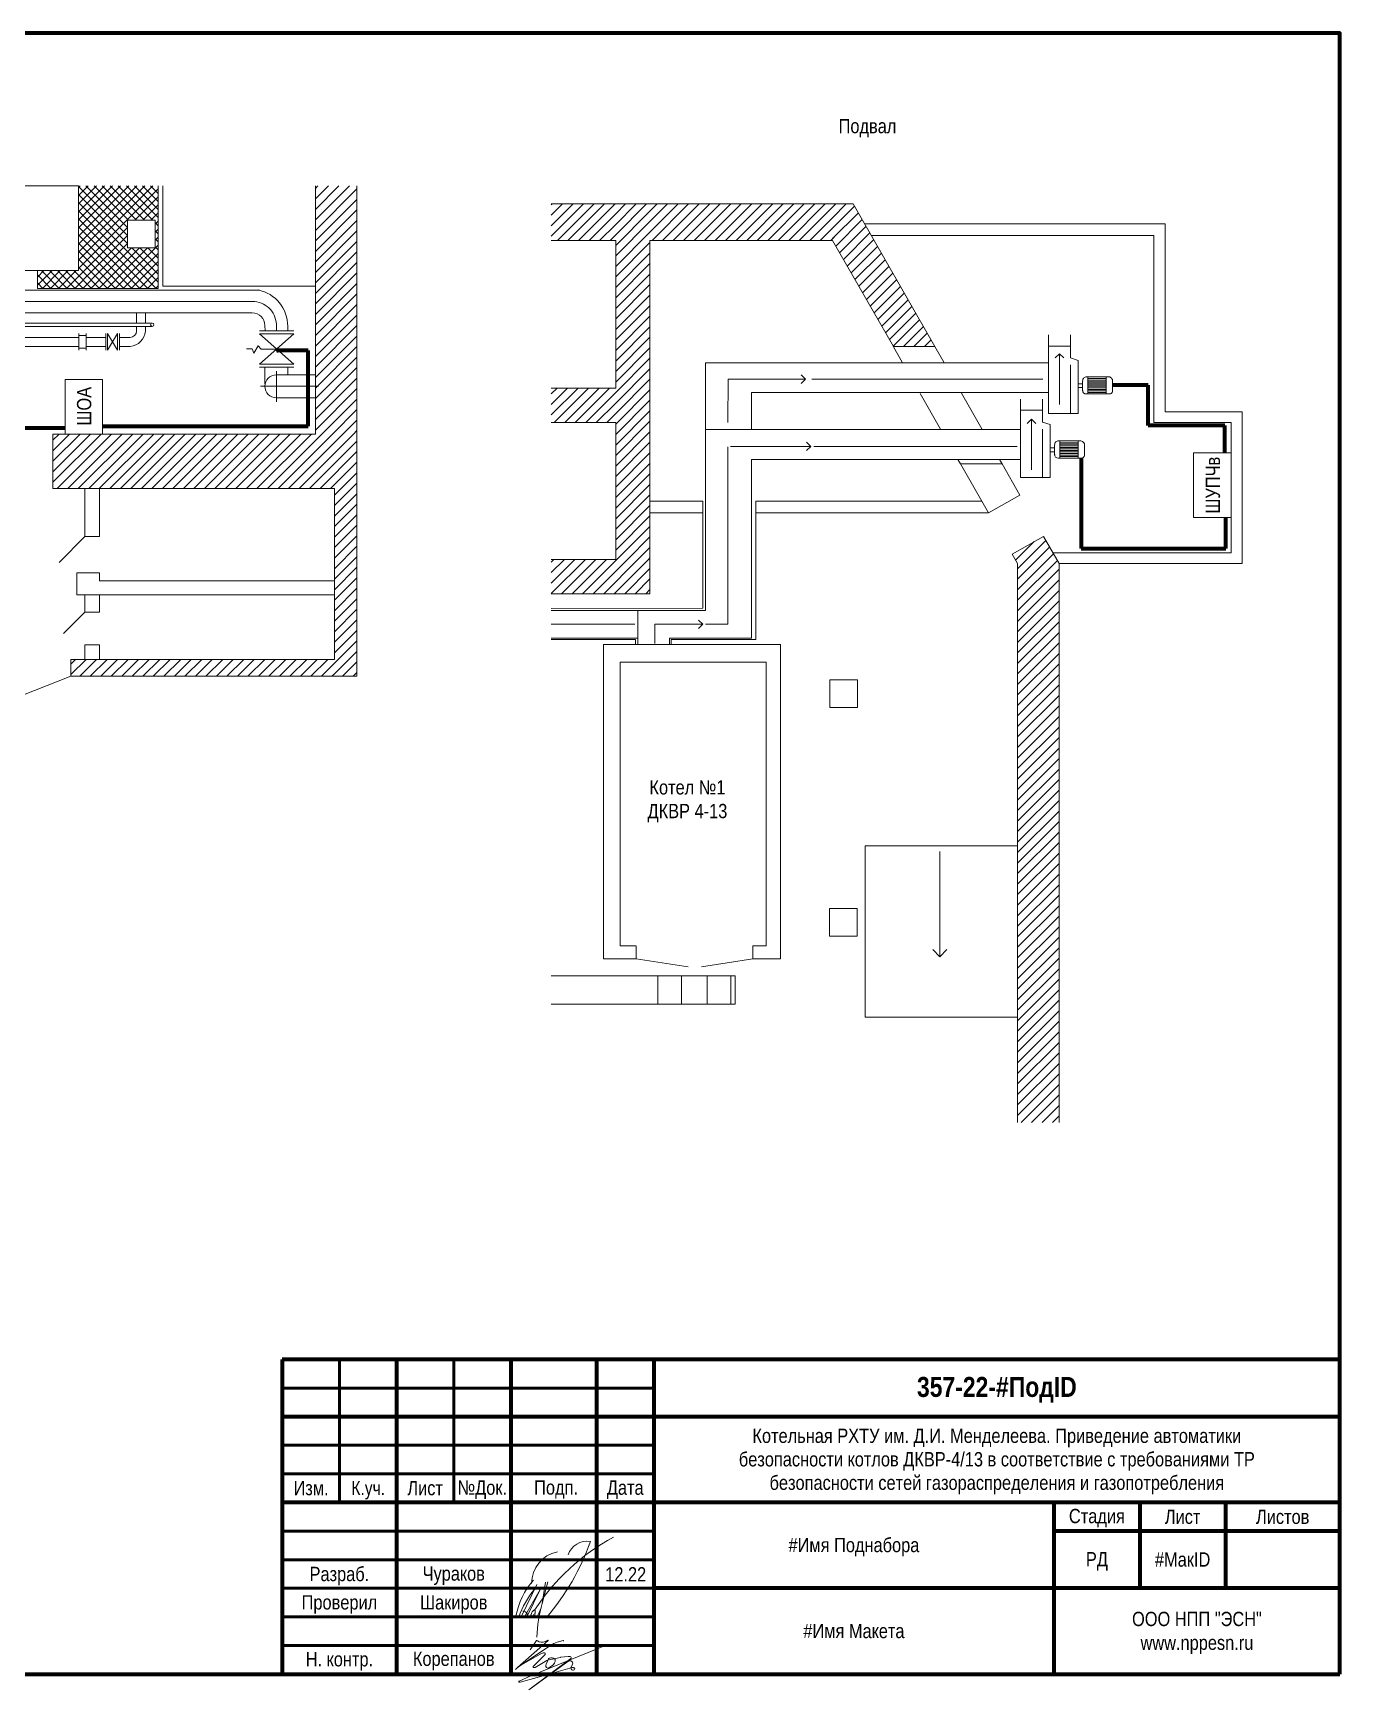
# Model space of a CAD drawing. Header units: millimetres. Extents: x -6000 to 26000, y -6000 to 26000.
# Drawn here: x 186.4 to 415, y -317.3 to -27.5 of the extents above; entities that cross this region are included whole.
import ezdxf

# ---------------------------------------------------------------- set-up
doc = ezdxf.new("R2010")
doc.units = ezdxf.units.MM
doc.header["$MEASUREMENT"] = 0
doc.linetypes.add('Штрихпунктирная (_2)', pattern=[3000, 1500, -750, 0, -750])
for name, color, linetype, lineweight in [('0_Ном._пера__1', 7, 'Continuous', 15), ('0_Ном._пера__10', 134, 'Continuous', 15), ('0_Ном._пера__12', 15, 'Continuous', 15), ('0_Ном._пера__241', 7, 'Continuous', 50), ('0_Ном._пера__246', 7, 'Continuous', 100), ('0_Ном._пера__5', 5, 'Continuous', 0), ('2D - Общий_Ном._пера__246', 7, 'Continuous', 100), ('Аннотация - Текст_Ном._пера__1', 7, 'Continuous', 15)]:
    doc.layers.add(name, color=color, linetype=linetype, lineweight=lineweight)
doc.layers.add('0_Ном._пера__17', color=7, linetype='Continuous', lineweight=15, true_color=0xcaca00)
doc.layers.add('0_Ном._пера__9', color=7, linetype='Continuous', lineweight=15, true_color=0x3dad99)
doc.styles.add('СГЕНЕРИР_СТИЛЬ_1', font='ARIALN.TTF')
doc.styles.add('СГЕНЕРИР_СТИЛЬ_4', font='ARIALN.TTF')
doc.linetypes.add('От Руки', pattern='A,0,[2,РђР“РЎР’1.Shx,S=0.15873,R=0,X=0,Y=5.01444e-18],-20,0', length=20)
doc.linetypes.add('От руки (1_2)', pattern='A,0,[1,РђР“РЎР’1.Shx,S=158.730159,R=0,X=0,Y=4.80171e-15],-20000,0', length=20000)
pattern_1 = [(45, (0, 0), (-0.9192388, 0.9192388), [])]
pattern_2 = [(45, (0, 0), (-0.707107, 0.707107), []), (135, (0, 0), (0.707107, 0.707107), [])]

# ---------------------------------------------------------------- blocks, each defined once
blk = doc.blocks.new('Линия_1', base_point=(345.03, -170.69))
at = {"layer": '0_Ном._пера__1', "color": 7, "linetype": 'Continuous', "lineweight": 15}
for p, q in [((345.03, -170.69), (345.03, -189.07)), ((345.03, -189.07), (343.78, -187.82)), ((345.03, -189.07), (346.28, -187.82))]:
    blk.add_line(p, q, dxfattribs=at)
blk = doc.blocks.new('Линия_2', base_point=(361.05, -103.92))
at = {"layer": '0_Ном._пера__10', "color": 134, "linetype": 'Continuous', "lineweight": 15}
for p, q in [((361.05, -95.05), (360.3, -95.8)), ((361.05, -103.92), (361.05, -95.05)), ((361.05, -95.05), (361.8, -95.8))]:
    blk.add_line(p, q, dxfattribs=at)
blk = doc.blocks.new('Линия_3', base_point=(365.98, -92.47))
at = {"layer": '0_Ном._пера__10', "color": 134, "linetype": 'Continuous', "lineweight": 15}
for p, q in [((365.98, -83.6), (365.23, -84.35)), ((365.98, -92.47), (365.98, -83.6)), ((365.98, -83.6), (366.73, -84.35))]:
    blk.add_line(p, q, dxfattribs=at)
blk = doc.blocks.new('Линия_4', base_point=(307.99, -88.05))
at = {"layer": '0_Ном._пера__12', "color": 15, "linetype": 'Штрихпунктирная (_2)', "lineweight": 15}
blk.add_line((307.99, -88.05), (321.52, -88.05), dxfattribs=at)
at = {"layer": '0_Ном._пера__12', "color": 15, "linetype": 'Continuous', "lineweight": 15}
for q in [(320.77, -87.3), (320.77, -88.8)]:
    blk.add_line((321.52, -88.05), q, dxfattribs=at)
blk = doc.blocks.new('Линия_5', base_point=(308.41, -99.81))
at = {"layer": '0_Ном._пера__12', "color": 15, "linetype": 'Штрихпунктирная (_2)', "lineweight": 15}
blk.add_line((308.41, -99.81), (322.45, -99.81), dxfattribs=at)
at = {"layer": '0_Ном._пера__12', "color": 15, "linetype": 'Continuous', "lineweight": 15}
for q in [(321.7, -99.06), (321.7, -100.56)]:
    blk.add_line((322.45, -99.81), q, dxfattribs=at)
blk = doc.blocks.new('Линия_6', base_point=(295.2, -130.93))
at = {"layer": '0_Ном._пера__12', "color": 15, "linetype": 'Continuous', "lineweight": 15}
for q in [(302.83, -130.18), (302.83, -131.68)]:
    blk.add_line((303.58, -130.93), q, dxfattribs=at)
at = {"layer": '0_Ном._пера__12', "color": 15, "linetype": 'Штрихпунктирная (_2)', "lineweight": 15}
blk.add_line((295.2, -130.93), (303.58, -130.93), dxfattribs=at)

msp = doc.modelspace()

# ---------------------------------------------------------------- hatches: boundary and pattern name
at = {"layer": '0_Ном._пера__17', "linetype": 'Continuous', "lineweight": 15, "true_color": 0xcaca00}
h = msp.add_hatch(dxfattribs=at)
h.set_pattern_fill('Сталь_просечная__фасад_', color=52, style=0, pattern_type=2)
h.set_pattern_definition(pattern_2)
h.paths.add_polyline_path([(202.93, -65.09), (194.36, -65.09), (194.36, -54.24), (202.93, -54.24)])
h = msp.add_hatch(dxfattribs=at)
h.set_pattern_fill('Сталь_просечная__фасад_', color=52, style=0, pattern_type=2)
h.set_pattern_definition(pattern_2)
h.paths.add_polyline_path([(202.93, -54.24), (208.3, -54.24), (208.3, -60.26), (202.93, -60.26)])
h = msp.add_hatch(dxfattribs=at)
h.set_pattern_fill('Кирпич__фасад_', color=52, style=0, pattern_type=2)
h.set_pattern_definition([])
h.paths.add_polyline_path([(209.14, -54.24), (235.8, -54.24), (235.8, -71.77), (221.72, -71.77), (221.38, -71.5), (219.45, -71.51), (219.15, -71.77), (209.14, -71.77)])
h = msp.add_hatch(dxfattribs=at)
h.set_pattern_fill('Кирпич_обыкновенный', color=52, style=0, pattern_type=2)
h.set_pattern_definition(pattern_1)
h.paths.add_polyline_path([(243.06, -54.24), (243.06, -97.67), (235.8, -97.67), (235.8, -54.24)])
h = msp.add_hatch(dxfattribs=at)
h.set_pattern_fill('Кирпич_обыкновенный', color=52, style=0, pattern_type=2)
h.set_pattern_definition(pattern_1)
h.paths.add_polyline_path([(277.06, -57.41), (288.33, -57.41), (288.33, -63.81), (277.06, -63.81)])
h = msp.add_hatch(dxfattribs=at)
h.set_pattern_fill('Кирпич_обыкновенный', color=52, style=0, pattern_type=2)
h.set_pattern_definition(pattern_1)
h.paths.add_polyline_path([(294.33, -119.59), (288.33, -119.59), (288.33, -57.41), (294.33, -57.41)])
h = msp.add_hatch(dxfattribs=at)
h.set_pattern_fill('Кирпич_обыкновенный', color=52, style=0, pattern_type=2)
h.set_pattern_definition(pattern_1)
h.paths.add_polyline_path([(294.33, -63.81), (326.25, -63.81), (326.25, -57.41), (294.33, -57.41)])
h = msp.add_hatch(dxfattribs=at)
h.set_pattern_fill('Кирпич_обыкновенный', color=52, style=0, pattern_type=2)
h.set_pattern_definition(pattern_1)
h.paths.add_polyline_path([(326.28, -63.81), (336.9, -82.35), (344.16, -82.35), (329.88, -57.41), (326.25, -57.41)])
h = msp.add_hatch(dxfattribs=at)
h.set_pattern_fill('Сталь_просечная__фасад_', color=52, style=0, pattern_type=2)
h.set_pattern_definition(pattern_2)
h.paths.add_polyline_path([(208.3, -65.09), (207.76, -65.09), (207.76, -60.25), (208.3, -60.25)])
h = msp.add_hatch(dxfattribs=at)
h.set_pattern_fill('Кирпич_обыкновенный', color=52, style=0, pattern_type=2)
h.set_pattern_definition(pattern_1)
h.paths.add_polyline_path([(326.12, -63.1), (326.25, -63.57), (326.64, -63.34), (326.17, -62.86)])
h = msp.add_hatch(dxfattribs=at)
h.set_pattern_fill('Сталь_просечная__фасад_', color=52, style=0, pattern_type=2)
h.set_pattern_definition(pattern_2)
h.paths.add_polyline_path([(208.3, -69.07), (194.36, -69.07), (194.36, -65.09), (208.3, -65.09)])
h = msp.add_hatch(dxfattribs=at)
h.set_pattern_fill('Сталь_просечная__фасад_', color=52, style=0, pattern_type=2)
h.set_pattern_definition(pattern_2)
h.paths.add_polyline_path([(187.19, -69.07), (208.3, -69.07), (208.3, -72.17), (187.19, -72.17)])
h = msp.add_hatch(dxfattribs=at)
h.set_pattern_fill('Кирпич_обыкновенный', color=52, style=0, pattern_type=2)
h.set_pattern_definition(pattern_1)
h.paths.add_polyline_path([(277.06, -89.63), (288.33, -89.63), (288.33, -95.63), (277.06, -95.63)])
h = msp.add_hatch(dxfattribs=at)
h.set_pattern_fill('Кирпич_обыкновенный', color=52, style=0, pattern_type=2)
h.set_pattern_definition(pattern_1)
h.paths.add_polyline_path([(189.9, -97.67), (243.06, -97.67), (243.06, -107.18), (189.9, -107.18)])
h = msp.add_hatch(dxfattribs=at)
h.set_pattern_fill('Кирпич__фасад_', color=52, style=0, pattern_type=2)
h.set_pattern_definition([])
h.paths.add_polyline_path([(348.66, -102.89), (353.56, -111.46), (359.02, -108.33), (355.91, -102.89)])
h = msp.add_hatch(dxfattribs=at)
h.set_pattern_fill('Кирпич_обыкновенный', color=52, style=0, pattern_type=2)
h.set_pattern_definition(pattern_1)
h.paths.add_polyline_path([(243.06, -140.02), (239.14, -140.02), (239.14, -107.18), (243.06, -107.18)])
h = msp.add_hatch(dxfattribs=at)
h.set_pattern_fill('Кирпич_обыкновенный', color=52, style=0, pattern_type=2)
h.set_pattern_definition(pattern_1)
h.paths.add_polyline_path([(365.88, -218.05), (358.62, -218.05), (358.62, -120.3), (357.69, -118.67), (363.15, -115.55), (365.88, -120.3)])
h = msp.add_hatch(dxfattribs=at)
h.set_pattern_fill('Кирпич_обыкновенный', color=52, style=0, pattern_type=2)
h.set_pattern_definition(pattern_1)
h.paths.add_polyline_path([(277.06, -119.59), (294.33, -119.59), (294.33, -125.59), (277.06, -125.59)])
h = msp.add_hatch(dxfattribs=at)
h.set_pattern_fill('Кирпич_обыкновенный', color=52, style=0, pattern_type=2)
h.set_pattern_definition(pattern_1)
h.paths.add_polyline_path([(193.03, -140.02), (239.14, -140.02), (239.14, -137.07), (193.03, -137.07)])
h = msp.add_hatch(dxfattribs=at)
h.set_pattern_fill('Кирпич__фасад_', color=52, style=0, pattern_type=2)
h.set_pattern_definition([])
h.paths.add_polyline_path([(331.96, -169.24), (358.62, -169.24), (358.62, -192.14), (344.54, -192.14), (344.2, -191.87), (342.28, -192.14), (341.97, -192.14), (331.96, -192.14)])
h = msp.add_hatch(dxfattribs=at)
h.set_pattern_fill('Кирпич__фасад_', color=52, style=0, pattern_type=2)
h.set_pattern_definition([])
h.paths.add_polyline_path([(331.96, -191.51), (358.62, -191.51), (358.62, -199.67), (331.96, -199.67)])

# ---------------------------------------------------------------- linework, layer by layer
at = {"layer": '0_Ном._пера__1', "color": 7, "linetype": 'Continuous', "lineweight": 15}
for p, q in [((163.36, -54.24), (194.36, -54.24)), ((194.36, -54.24), (194.36, -69.07)), ((208.3, -54.24), (208.3, -72.17)), ((209.14, -54.24), (209.14, -71.77)), ((235.8, -97.67), (235.8, -54.24)), ((243.06, -140.02), (243.06, -54.24)), ((329.88, -57.41), (277.06, -57.41)), ((329.88, -57.41), (344.16, -82.35)), ((202.93, -60.25), (207.76, -60.25)), ((202.93, -65.09), (202.93, -60.25)), ((207.76, -60.25), (207.76, -65.09)), ((331.86, -60.87), (384.43, -60.87)), ((382.47, -62.92), (333.03, -62.92)), ((384.43, -60.87), (382.47, -60.87)), ((382.47, -62.92), (382.47, -95.63)), ((384.43, -93.77), (384.43, -60.87)), ((207.76, -65.09), (202.93, -65.09)), ((288.33, -63.81), (277.06, -63.81)), ((288.33, -89.63), (288.33, -63.81)), ((326.28, -63.81), (294.33, -63.81)), ((294.33, -63.81), (294.33, -119.59)), ((326.28, -63.81), (336.9, -82.35)), ((194.36, -69.07), (163.36, -69.07)), ((344.16, -82.35), (336.9, -82.35)), ((338.45, -85.06), (336.92, -82.39)), ((345.72, -85.08), (344.16, -82.35)), ((192.03, -88.09), (198.57, -88.09)), ((192.03, -97.67), (192.03, -88.09)), ((198.57, -88.09), (198.57, -97.67)), ((228.97, -87.3), (235.8, -87.3)), ((235.8, -87.3), (235.8, -91.3)), ((277.06, -89.63), (288.33, -89.63)), ((235.8, -91.3), (228.97, -91.3)), ((345.16, -96.79), (341.59, -90.54)), ((352.4, -96.77), (348.83, -90.53)), ((382.47, -95.63), (382.47, -93.77)), ((384.43, -93.77), (397.92, -93.77)), ((397.92, -93.77), (397.92, -95.63)), ((189.9, -97.67), (235.8, -97.67)), ((189.9, -107.18), (189.9, -97.67)), ((198.57, -97.67), (192.03, -97.67)), ((288.33, -95.63), (277.06, -95.63)), ((288.33, -119.59), (288.33, -95.63)), ((294.33, -97.08), (294.33, -95.63)), ((382.47, -95.63), (384.43, -95.63)), ((395.96, -95.63), (382.47, -95.63)), ((395.96, -95.63), (395.96, -118.46)), ((397.92, -120.32), (397.92, -95.63)), ((389.41, -100.95), (395.96, -100.95)), ((389.41, -112.25), (389.41, -100.95)), ((395.96, -100.95), (395.96, -112.25)), ((348.66, -102.89), (348.2, -102.1)), ((348.66, -102.89), (353.56, -111.46)), ((355.91, -102.89), (348.66, -102.89)), ((355.91, -102.89), (355.53, -102.24)), ((355.91, -102.89), (359.02, -108.33)), ((239.14, -107.18), (189.9, -107.18)), ((195.49, -107.18), (198.03, -107.18)), ((195.49, -115.59), (195.49, -107.18)), ((198.03, -107.18), (198.03, -115.59)), ((239.14, -107.18), (239.14, -137.07)), ((294.33, -109.41), (303.58, -109.41)), ((303.58, -109.41), (303.58, -111.46)), ((312.82, -111.46), (312.82, -109.41)), ((312.82, -109.41), (352.38, -109.41)), ((353.56, -111.46), (359.02, -108.33)), ((303.58, -111.46), (294.33, -111.46)), ((303.58, -111.46), (303.59, -128.12)), ((353.56, -111.46), (312.82, -111.46)), ((312.82, -133.6), (312.82, -111.46)), ((395.96, -112.25), (389.41, -112.25)), ((195.49, -115.59), (190.99, -120.1)), ((198.03, -115.59), (195.49, -115.59)), ((363.15, -115.55), (357.69, -118.67)), ((363.15, -115.55), (365.88, -120.32)), ((357.69, -118.67), (358.62, -120.3)), ((364.82, -118.46), (395.96, -118.46)), ((277.06, -119.59), (288.33, -119.59)), ((294.33, -119.59), (294.33, -125.59)), ((358.62, -218.05), (358.62, -120.3)), ((365.88, -218.05), (365.88, -120.32)), ((397.92, -120.32), (365.88, -120.32)), ((194.08, -121.92), (198.03, -121.92)), ((194.08, -121.92), (194.08, -125.75)), ((198.03, -121.92), (198.03, -123.33)), ((198.03, -123.33), (239.14, -123.33)), ((239.14, -121.92), (239.14, -125.75)), ((294.33, -125.59), (294.33, -123.54)), ((358.62, -123.54), (358.62, -125.59)), ((239.14, -125.75), (194.08, -125.75)), ((195.49, -125.75), (198.03, -125.75)), ((195.49, -128.81), (195.49, -125.75)), ((198.03, -125.75), (198.03, -128.81)), ((294.33, -125.59), (277.06, -125.59)), ((195.49, -128.81), (191.76, -132.54)), ((198.03, -128.81), (195.49, -128.81)), ((277.06, -128.15), (303.59, -128.12)), ((198.03, -134.53), (195.49, -134.53)), ((195.49, -134.53), (195.49, -137.07)), ((198.03, -137.07), (198.03, -134.53)), ((291.8, -133.6), (277.06, -133.6)), ((286.18, -134.45), (317.18, -134.45)), ((286.18, -189.45), (286.18, -134.45)), ((291.8, -133.6), (291.8, -134.45)), ((312.82, -133.6), (298.06, -133.6)), ((298.06, -134.45), (298.06, -133.6)), ((317.18, -134.45), (317.18, -189.45)), ((193.03, -137.07), (193.03, -140.02)), ((193.03, -137.07), (239.14, -137.07)), ((195.49, -137.07), (198.03, -137.07)), ((289.11, -137.56), (314.63, -137.56)), ((289.11, -187.15), (289.11, -137.56)), ((314.63, -137.56), (314.63, -187.15)), ((180.22, -145.06), (193.03, -140.02)), ((243.06, -140.02), (193.03, -140.02)), ((325.76, -140.66), (330.6, -140.66)), ((325.76, -145.5), (325.76, -140.66)), ((330.6, -140.66), (330.6, -145.5)), ((330.6, -145.5), (325.76, -145.5)), ((331.96, -169.7), (331.96, -192.14)), ((331.96, -169.7), (358.62, -169.7)), ((325.75, -180.63), (330.59, -180.63)), ((325.75, -185.47), (325.75, -180.63)), ((330.59, -180.63), (330.59, -185.47)), ((291.88, -187.15), (289.11, -187.15)), ((291.9, -187.15), (291.9, -189.45)), ((314.63, -187.15), (312.3, -187.15)), ((312.3, -189.45), (312.3, -187.15)), ((330.59, -185.47), (325.75, -185.47)), ((291.9, -189.45), (286.18, -189.45)), ((291.9, -189.45), (300.98, -190.84)), ((303.33, -190.82), (312.3, -189.45)), ((317.18, -189.45), (312.3, -189.45)), ((277.06, -192.41), (309.25, -192.41)), ((309.25, -192.41), (309.25, -197.39)), ((331.96, -192.14), (331.96, -199.67)), ((277.06, -197.39), (309.25, -197.39)), ((331.96, -199.67), (358.62, -199.67)), ((358.62, -207.68), (358.62, -211.68))]:
    msp.add_line(p, q, dxfattribs=at)
at = {"layer": '0_Ном._пера__1', "color": 7, "linetype": 'От руки (1_2)', "lineweight": 15}
for p, q in [((187.19, -72.17), (187.19, -69.07)), ((208.3, -72.17), (187.19, -72.17))]:
    msp.add_line(p, q, dxfattribs=at)
at = {"layer": '0_Ном._пера__1', "color": 7, "linetype": 'От Руки', "lineweight": 15}
msp.add_line((209.14, -71.77), (235.8, -71.77), dxfattribs=at)
at = {"layer": '0_Ном._пера__1', "color": 7, "linetype": 'Штрихпунктирная (_2)', "lineweight": 15}
for p, q in [((228.97, -86.65), (228.97, -92.01)), ((226.19, -89.3), (236.33, -89.3))]:
    msp.add_line(p, q, dxfattribs=at)
at = {"layer": '0_Ном._пера__1', "color": 7, "linetype": 'Continuous', "lineweight": 15}
msp.add_arc((228.97, -89.3), 2, 90, 270, dxfattribs=at)
at = {"layer": '0_Ном._пера__10', "color": 134, "linetype": 'Continuous', "lineweight": 15}
for p, q in [((364.01, -80.32), (364.01, -94.06)), ((367.86, -80.32), (367.86, -81.63)), ((367.86, -82.26), (364.01, -82.26)), ((367.86, -84.32), (367.86, -81.63)), ((369.22, -84.78), (367.86, -84.32)), ((367.86, -94.06), (367.86, -85.56)), ((369.22, -94.06), (369.22, -84.78)), ((370.01, -88.87), (369.22, -88.87)), ((369.22, -88.87), (369.22, -89.51)), ((369.22, -89.51), (370.01, -89.51)), ((370.01, -88.32), (370.01, -90.12)), ((370.68, -87.63), (374.43, -87.63)), ((370.92, -90.64), (370.92, -87.63)), ((374.11, -87.96), (370.92, -87.96)), ((374.11, -88.23), (370.92, -88.23)), ((374.11, -88.5), (370.92, -88.5)), ((374.11, -88.77), (370.92, -88.77)), ((374.11, -89.04), (370.92, -89.04)), ((374.11, -89.3), (370.92, -89.3)), ((374.11, -89.57), (370.92, -89.57)), ((374.11, -90.64), (374.11, -87.63)), ((375.25, -90.01), (375.25, -88.45)), ((359.11, -91.55), (359.11, -105.28)), ((362.96, -91.55), (362.96, -92.85)), ((374.62, -90.64), (370.62, -90.64)), ((374.11, -89.84), (370.92, -89.84)), ((374.11, -90.11), (370.92, -90.11)), ((374.11, -90.37), (370.92, -90.37)), ((362.96, -93.49), (359.11, -93.49)), ((362.96, -95.55), (362.96, -92.85)), ((364.32, -96), (362.96, -95.55)), ((369.22, -94.06), (364.01, -94.06)), ((362.96, -105.28), (362.96, -96.78)), ((364.32, -105.28), (364.32, -96)), ((365.11, -100.09), (364.32, -100.09)), ((364.32, -100.09), (364.32, -100.74)), ((364.32, -100.74), (365.11, -100.74)), ((365.11, -99.54), (365.11, -101.34)), ((365.78, -98.85), (369.53, -98.85)), ((366.02, -101.86), (366.02, -98.85)), ((369.21, -99.19), (366.02, -99.19)), ((369.21, -99.45), (366.02, -99.45)), ((369.21, -99.72), (366.02, -99.72)), ((369.21, -99.99), (366.02, -99.99)), ((369.21, -100.26), (366.02, -100.26)), ((369.21, -100.53), (366.02, -100.53)), ((369.21, -100.79), (366.02, -100.79)), ((369.21, -101.06), (366.02, -101.06)), ((369.21, -101.33), (366.02, -101.33)), ((369.21, -101.86), (369.21, -98.85)), ((370.35, -101.23), (370.35, -99.67)), ((369.72, -101.86), (365.72, -101.86)), ((369.21, -101.6), (366.02, -101.6)), ((364.32, -105.28), (359.11, -105.28)), ((295.69, -197.39), (295.69, -192.41)), ((295.69, -197.39), (295.69, -192.41)), ((295.69, -192.41), (299.86, -192.41)), ((299.86, -192.41), (299.86, -197.39)), ((299.86, -192.41), (299.86, -197.39)), ((304.33, -197.39), (304.33, -192.41)), ((304.33, -192.41), (308.49, -192.41)), ((304.33, -197.39), (304.33, -192.41)), ((308.49, -192.41), (308.49, -197.39)), ((308.49, -192.41), (308.49, -197.39)), ((299.86, -197.39), (295.69, -197.39)), ((308.49, -197.39), (304.33, -197.39))]:
    msp.add_line(p, q, dxfattribs=at)
for centre, radius, start, end in [((370.68, -88.29), 0.662, 89.9914, 180.0086), ((374.47, -88.41), 0.787, 357.4096, 92.5904), ((370.59, -90.07), 0.574, 176.364, 273.2526), ((374.68, -90.07), 0.574, 263.8053, 6.1947), ((365.78, -99.51), 0.662, 89.9914, 180.0086), ((365.69, -101.29), 0.574, 176.364, 273.2526), ((369.57, -99.63), 0.787, 357.4096, 92.5904), ((369.78, -101.29), 0.574, 263.8053, 6.1947)]:
    msp.add_arc(centre, radius, start, end, dxfattribs=at)
at = {"layer": '0_Ном._пера__12', "color": 15, "linetype": 'Continuous', "lineweight": 15}
for p, q in [((345.78, -85.19), (304.03, -85.19)), ((304.03, -85.19), (304.03, -128.53)), ((364.01, -85.19), (345.78, -85.19)), ((364.01, -90.4), (312.11, -90.4)), ((312.11, -96.88), (312.11, -90.4)), ((359.11, -96.88), (304.03, -96.88)), ((312.11, -102.1), (312.11, -133.34)), ((359.11, -102.1), (312.11, -102.1)), ((277.06, -128.53), (304.03, -128.53)), ((292.21, -134.45), (292.21, -128.53)), ((292.21, -133.34), (277.06, -133.34)), ((312.11, -133.34), (297.72, -133.34)), ((297.72, -133.34), (297.72, -134.45))]:
    msp.add_line(p, q, dxfattribs=at)
at = {"layer": '0_Ном._пера__12', "color": 15, "linetype": 'Штрихпунктирная (_2)', "lineweight": 15}
for p, q in [((307.95, -95.63), (307.99, -88.05)), ((322.61, -88.05), (363.07, -88.05)), ((307.95, -130.93), (307.95, -99.89)), ((322.98, -99.81), (358.55, -99.81)), ((291.7, -130.93), (277.06, -130.93)), ((295.2, -134.28), (295.2, -130.93)), ((304.05, -130.93), (307.95, -130.93))]:
    msp.add_line(p, q, dxfattribs=at)
at = {"layer": '0_Ном._пера__241', "color": 7, "linetype": 'Continuous', "lineweight": 50}
for p, q in [((240, -259.53), (240, -284.53)), ((260, -259.53), (260, -284.53)), ((230, -264.53), (295, -264.53)), ((230, -274.53), (295, -274.53)), ((295, -279.53), (230, -279.53)), ((295, -289.53), (230, -289.53)), ((295, -294.53), (230, -294.53)), ((295, -299.53), (230, -299.53)), ((295, -304.53), (230, -304.53)), ((295, -309.53), (230, -309.53))]:
    msp.add_line(p, q, dxfattribs=at)
at = {"layer": '0_Ном._пера__246', "color": 7, "linetype": 'Continuous', "lineweight": 100}
for p, q in [((415, -259.53), (230, -259.53)), ((230, -259.53), (230, -314.53)), ((250, -259.53), (250, -314.53)), ((270, -259.53), (270, -314.53)), ((285, -259.53), (285, -314.53)), ((295, -259.53), (295, -314.53)), ((415, -269.53), (230, -269.53)), ((415, -284.53), (230, -284.53)), ((365, -314.53), (365, -284.53)), ((380, -284.53), (380, -299.53)), ((395, -284.53), (395, -299.53)), ((415, -289.53), (365, -289.53)), ((415, -299.53), (295, -299.53))]:
    msp.add_line(p, q, dxfattribs=at)
at = {"layer": '0_Ном._пера__246', "color": 7, "linetype": 'Continuous', "lineweight": 100, "flags": 128}
msp.add_lwpolyline([(415, -314.53), (415, -27.53), (20, -27.53), (20, -314.53)], close=True, dxfattribs=at)
at = {"layer": '0_Ном._пера__5', "color": 5, "linetype": 'Штрихпунктирная (_2)', "lineweight": 0}
msp.add_line((224.77, -74.46), (160.01, -74.46), dxfattribs=at)
at = {"layer": '0_Ном._пера__5', "color": 5, "linetype": 'Continuous', "lineweight": 0}
for p, q in [((165.15, -72.49), (221.28, -72.49)), ((221.28, -72.49), (226, -72.49)), ((165.15, -76.48), (221.28, -76.47)), ((204.53, -76.47), (204.53, -78.25)), ((206.07, -76.47), (206.07, -78.25)), ((221.28, -76.47), (224.77, -76.47)), ((207.27, -78.25), (85.58, -78.25)), ((85.58, -78.83), (207.27, -78.82)), ((170.51, -80.78), (194.45, -80.78)), ((194.45, -80.08), (194.45, -82.98)), ((194.45, -80.43), (195.71, -80.43)), ((195.71, -80.08), (195.71, -82.98)), ((195.71, -80.78), (199.13, -80.78)), ((199.13, -80.08), (199.13, -82.98)), ((199.46, -80.08), (199.46, -82.98)), ((199.46, -80.08), (201.21, -82.98)), ((199.46, -82.98), (201.21, -80.08)), ((201.21, -80.08), (201.21, -82.98)), ((201.54, -80.08), (201.54, -82.98)), ((201.54, -80.78), (203.38, -80.78)), ((204.53, -78.83), (204.53, -79.63)), ((206.07, -78.83), (206.07, -79.63)), ((226.04, -79.61), (232.03, -79.61)), ((232.03, -80.13), (226.04, -80.13)), ((226.04, -80.13), (232.03, -80.13)), ((226.04, -80.13), (232.03, -85.46)), ((232.03, -80.13), (226.04, -85.46)), ((226.97, -78.67), (227.02, -79.61)), ((228.97, -78.42), (228.97, -79.61)), ((230.97, -78.81), (230.97, -79.61)), ((170.51, -82.32), (194.45, -82.32)), ((194.45, -82.65), (195.71, -82.65)), ((195.71, -82.32), (199.13, -82.32)), ((201.54, -82.32), (203.38, -82.32)), ((224.77, -82.74), (223.78, -82.74)), ((225.05, -83.49), (224.77, -82.74)), ((225.77, -82.25), (225.05, -83.49)), ((226.31, -82.79), (225.77, -82.25)), ((229.04, -82.79), (226.31, -82.79)), ((232.03, -85.46), (226.04, -85.46)), ((226.04, -85.46), (232.03, -85.46)), ((232.03, -85.98), (226.04, -85.98)), ((226.97, -85.98), (226.97, -88.88)), ((230.97, -85.98), (230.97, -87.3))]:
    msp.add_line(p, q, dxfattribs=at)
msp.add_circle((207.27, -78.53), 0.289, dxfattribs=at)
at = {"layer": '0_Ном._пера__5', "color": 5, "linetype": 'Штрихпунктирная (_2)', "lineweight": 0}
msp.add_arc((224.77, -78.67), 4.21, 3.3663, 90, dxfattribs=at)
at = {"layer": '0_Ном._пера__5', "color": 5, "linetype": 'Continuous', "lineweight": 0}
for centre, radius, start, end in [((224.47, -78.81), 6.5, 0, 78.362), ((224.77, -78.67), 2.2, 0, 90), ((203.17, -79.42), 2.91, 274.2565, 355.7435), ((203.34, -79.59), 1.19, 272.1414, 357.8586)]:
    msp.add_arc(centre, radius, start, end, dxfattribs=at)
at = {"layer": '0_Ном._пера__9', "color": 135, "linetype": 'Continuous', "lineweight": 15, "true_color": 0x3dad99}
for p, q in [((275.49, -302.17), (276.47, -298.41)), ((275.49, -302.17), (276.07, -298.44)), ((274.54, -298.88), (271.86, -304.43)), ((272.35, -304.53), (275.1, -299.74)), ((275.1, -299.74), (272.84, -304.43)), ((273.33, -304.53), (273.51, -304.2)), ((274.27, -303.6), (274.13, -304.63)), ((274.53, -304.69), (275.27, -302.94))]:
    msp.add_line(p, q, dxfattribs=at)
at = {"layer": '0_Ном._пера__9', "color": 135, "linetype": 'Continuous', "lineweight": 15, "true_color": 0x3dad99, "flags": 128}
for points in [[(273.37, -310.29), (274.48, -308.66, -0.414214), (274.51, -308.65), (274.64, -308.74, 0.267949), (275.98, -308.85), (276.48, -308.61, -0.775573), (276.51, -308.64), (271.17, -313.38), (270.81, -313.73), (270.95, -313.59, 0.030067), (271.39, -313.22), (276.91, -309.53, -0.091908), (278.11, -308.94), (279.12, -308.67, -0.933541), (279.19, -308.79)], [(271.87, -312.91), (275.11, -311.06, -0.08719), (275.64, -310.83), (275.75, -310.8, -0.702393), (275.98, -311.14), (273.94, -313.17, 0.136086), (273.9, -313.28, 0.443716), (274.02, -313.41), (274.18, -313.41, 0.161222), (274.25, -313.39), (276.29, -312.19, -0.026522), (276.38, -312.13, -0.768791), (276.46, -312.2), (276.23, -312.63, 0.105043), (276.11, -313.05, 0.43472), (276.54, -313.51, 0.16132), (276.66, -313.47), (277.28, -313.01, 0.102211), (277.56, -312.7), (277.58, -312.66, -0.023478), (277.62, -312.6, 0.197304), (277.75, -312.04, 0.161257), (277.69, -311.93, 0.094433), (277.46, -311.78), (277.44, -311.77, 0.083774), (277.2, -311.71, 0.05387), (276.8, -311.73, 0.985858), (276.69, -312.05), (278.65, -311.61, -0.027151), (278.73, -311.6), (280.02, -311.46, -0.046388), (280.15, -311.45), (280.38, -311.47, -0.65616), (280.5, -311.83), (273.14, -317.3), (279.32, -312.8), (280.16, -312.25), (280.27, -312.23, -0.038414), (280.38, -312.22), (280.48, -312.22), (280.5, -312.23, -0.402341), (280.8, -312.83, 0.020676), (280.78, -312.89), (280.55, -313.27, 0.467701), (280.83, -313.88, 0.131652), (281.07, -313.79, 0.726247), (280.97, -313.42), (280.88, -313.4, 0.115506), (280.74, -313.41), (274.6, -315.13), (271.6, -315.96), (271.48, -315.95, -0.747293), (271.44, -315.8), (273.5, -314.82), (286.93, -309.35)]]:
    msp.add_lwpolyline(points, format="xyb", dxfattribs=at)
at = {"layer": '0_Ном._пера__9', "color": 135, "linetype": 'Continuous', "lineweight": 15, "true_color": 0x3dad99}
for centre, radius, start, end in [((306.41, -324.37), 38.51, 118.6981, 146.8966), ((243.78, -277.03), 42.61, 319.6537, 340.3805), ((283.34, -294.81), 3.52, 80.6082, 161.7985), ((279.27, -298.68), 5.66, 101.6434, 180.3746), ((283.79, -306.77), 13.12, 138.6736, 169.7126), ((286.05, -309.77), 15.59, 139.9163, 160.3208), ((272.19, -304.22), 0.668, 353.3227, 96.6773), ((273.35, -303.92), 0.661, 268.7016, 341.1724), ((296.11, -308.41), 21.55, 163.167, 179.0964)]:
    msp.add_arc(centre, radius, start, end, dxfattribs=at)
msp.add_ellipse((273.9, -303.99), major_axis=(0.248, 0.662), ratio=0.421875, dxfattribs=at)
at = {"layer": '2D - Общий_Ном._пера__246', "color": 7, "linetype": 'Continuous', "lineweight": 100}
for p, q in [((229.28, -83.04), (229.04, -82.79)), ((234.53, -83.04), (229.04, -83.04)), ((229.04, -83.04), (229.28, -83.04)), ((234.53, -96.26), (234.53, -83.04)), ((381.46, -89.09), (375.25, -89.09)), ((381.46, -96.17), (381.46, -89.09)), ((100.9, -96.57), (192.03, -96.57)), ((198.57, -96.26), (234.53, -96.26)), ((394.87, -96.17), (381.46, -96.17)), ((394.87, -100.95), (394.87, -96.17)), ((369.72, -101.86), (369.72, -117.67)), ((395.03, -117.67), (395.03, -112.25)), ((369.72, -117.67), (395.03, -117.67))]:
    msp.add_line(p, q, dxfattribs=at)

# ---------------------------------------------------------------- block references
at = {"color": 134, "linetype": 'Continuous', "lineweight": 15}
for name, p in [('Линия_3', (365.98, -92.47)), ('Линия_2', (361.05, -103.92))]:
    msp.add_blockref(name, p, dxfattribs=at)
at = {"color": 15, "linetype": 'Штрихпунктирная (_2)', "lineweight": 15}
for name, p in [('Линия_4', (307.99, -88.05)), ('Линия_5', (308.41, -99.81)), ('Линия_6', (295.2, -130.93))]:
    msp.add_blockref(name, p, dxfattribs=at)
at = {"color": 7, "linetype": 'Continuous', "lineweight": 15}
msp.add_blockref('Линия_1', (345.03, -170.69), dxfattribs=at)

# ---------------------------------------------------------------- texts
at = {"layer": '0_Ном._пера__1', "color": 7, "linetype": 'Continuous', "lineweight": 15, "char_height": 2.5, "attachment_point": 5, "style": 'СГЕНЕРИР_СТИЛЬ_1'}
for s, insert, line_spacing_factor in [('\\A1;{\\pqc;\\fArial Narrow|b0|i0|c204|p34;Котел \\fArial Narrow|b0|i0|c204|p34;№1\\fArial Narrow|b0|i0|c204|p34; \\P\\pqc;\\fArial Narrow|b0|i0|c204|p34;ДКВР 4-13}', (300.88, -161.88), 0.99395), ('\\A1;{\\pqc;\\fArial Narrow|b0|i0|c204|p34;ООО НПП "ЭСН"\\P\\pqc;\\fArial Narrow|b0|i0|c204|p34;www.nppesn.ru}', (390, -307.35), 0.996855)]:
    msp.add_mtext(s, dxfattribs=dict(at, insert=insert, line_spacing_factor=line_spacing_factor))
at = {"layer": '0_Ном._пера__1', "color": 7, "linetype": 'Continuous', "lineweight": 15, "attachment_point": 5}
for s, insert, char_height, style in [('\\A1;{\\pqc;\\fArial Narrow|b1|i0|c204|p34;357-22\\fArial Narrow|b1|i0|c204|p34;-\\fArial Narrow|b1|i0|c204|p34;#ПодID}', (355, -264.82), 3.5, 'СГЕНЕРИР_СТИЛЬ_4'), ('\\A1;{\\pqc;\\fArial Narrow|b0|i0|c204|p34;Изм.}', (235.04, -282.02), 2.5, 'СГЕНЕРИР_СТИЛЬ_1'), ('\\A1;{\\W0.950000x;\\pqc;\\fArial Narrow|b0|i0|c204|p34;К.уч.}', (245.04, -282.37), 2.5, 'СГЕНЕРИР_СТИЛЬ_1'), ('\\A1;{\\pqc;\\fArial Narrow|b0|i0|c204|p34;Лист}', (255, -282.02), 2.5, 'СГЕНЕРИР_СТИЛЬ_1'), ('\\A1;{\\pqc;\\fArial Narrow|b0|i0|c204|p34;№Док.}', (265, -282.29), 2.5, 'СГЕНЕРИР_СТИЛЬ_1'), ('\\A1;{\\pqc;\\fArial Narrow|b0|i0|c204|p34; Подп.}', (277.5, -282.26), 2.5, 'СГЕНЕРИР_СТИЛЬ_1'), ('\\A1;{\\pqc;\\fArial Narrow|b0|i0|c204|p34;Дата}', (290, -282.29), 2.5, 'СГЕНЕРИР_СТИЛЬ_1'), ('\\A1;{\\pqc;\\fArial Narrow|b0|i0|c204|p34;Стадия}', (372.5, -287.26), 2.5, 'СГЕНЕРИР_СТИЛЬ_1'), ('\\A1;{\\pqc;\\fArial Narrow|b0|i0|c204|p34;Лист}', (387.5, -287.04), 2.5, 'СГЕНЕРИР_СТИЛЬ_1'), ('\\A1;{\\pqc;\\fArial Narrow|b0|i0|c204|p34;Листов}', (405, -287.04), 2.5, 'СГЕНЕРИР_СТИЛЬ_1'), ('\\A1;{\\pqc;\\fArial Narrow|b0|i0|c204|p34;#Имя Поднабора}', (330, -292.34), 2.5, 'СГЕНЕРИР_СТИЛЬ_1'), ('\\A1;{\\pqc;\\fArial Narrow|b0|i0|c204|p34;РД}', (372.5, -294.82), 2.5, 'СГЕНЕРИР_СТИЛЬ_1'), ('\\A1;{\\pqc;\\fArial Narrow|b0|i0|c204|p34;#МакID}', (387.5, -294.52), 2.5, 'СГЕНЕРИР_СТИЛЬ_1'), ('\\A1;{\\pqc;\\fArial Narrow|b0|i0|c204|p34;#Имя Макета}', (330, -307.02), 2.5, 'СГЕНЕРИР_СТИЛЬ_1')]:
    msp.add_mtext(s, dxfattribs=dict(at, insert=insert, char_height=char_height, style=style))
at = {"layer": '0_Ном._пера__1', "color": 7, "linetype": 'Continuous', "lineweight": 15, "insert": (355, -277.34), "char_height": 2.5, "width": 102.1134, "attachment_point": 5, "line_spacing_factor": 0.984993, "style": 'СГЕНЕРИР_СТИЛЬ_1'}
msp.add_mtext('\\A1;{\\pqc;\\fArial Narrow|b0|i0|c204|p34;Котельная РХТУ им. Д.И. Менделеева. Приведение автоматики безопасности котлов ДКВР-4/13 в соответствие с требованиями ТР безопасности сетей газораспределения и газопотребления}', dxfattribs=at)
at = {"layer": 'Аннотация - Текст_Ном._пера__1', "color": 7, "linetype": 'Continuous', "lineweight": 15, "char_height": 2.5, "attachment_point": 2, "style": 'СГЕНЕРИР_СТИЛЬ_1'}
for s, insert in [('\\A1;{\\pqc;\\fArial Narrow|b0|i0|c204|p34;Подвал}', (332.37, -42.54)), ('\\A1;{\\pqc;\\fArial Narrow|b0|i0|c204|p34;Разраб.}', (240, -295.78)), ('\\A1;{\\pqc;\\fArial Narrow|b0|i0|c204|p34;Чураков}', (260, -295.7)), ('\\A1;{\\pqc;\\fArial Narrow|b0|i0|c204|p34;12.22}', (290.08, -295.84)), ('\\A1;{\\pqc;\\fArial Narrow|b0|i0|c204|p34;Проверил}', (240, -300.74)), ('\\A1;{\\pqc;\\fArial Narrow|b0|i0|c204|p34;Шакиров}', (260, -300.74)), ('\\A1;{\\pqc;\\fArial Narrow|b0|i0|c204|p34;Н. контр.}', (240, -310.69)), ('\\A1;{\\pqc;\\fArial Narrow|b0|i0|c204|p34;Корепанов}', (260, -310.61))]:
    msp.add_mtext(s, dxfattribs=dict(at, insert=insert))
at = {"layer": 'Аннотация - Текст_Ном._пера__1', "color": 7, "linetype": 'Continuous', "lineweight": 15, "char_height": 2.5, "attachment_point": 2, "rotation": 90, "style": 'СГЕНЕРИР_СТИЛЬ_1'}
for s, insert in [('\\A1;{\\pqc;\\fArial Narrow|b0|i0|c204|p34;ШОА}', (194.1, -92.79)), ('\\A1;{\\pqc;\\fArial Narrow|b0|i0|c204|p34;ШУПЧв}', (391.53, -106.6))]:
    msp.add_mtext(s, dxfattribs=dict(at, insert=insert))

doc.saveas('drawing.dxf')
